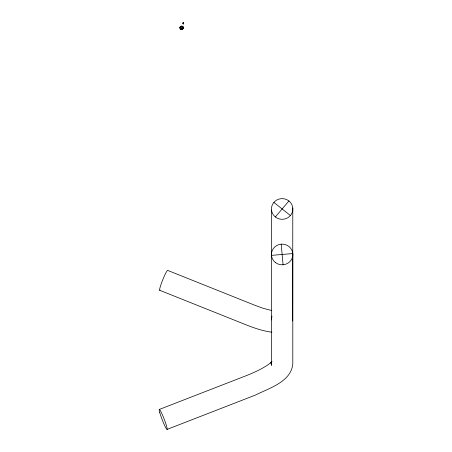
<?xml version="1.0" encoding="UTF-8"?>
<svg xmlns="http://www.w3.org/2000/svg" width="452" height="452" viewBox="0 0 452 452"><rect width="100%" height="100%" fill="white"/><g stroke="black" fill="none" stroke-linecap="round" stroke-linejoin="round"><path stroke-width="0.68" d="M271.477 209.971L271.466 365.335L271.59 362.657M292.794 207.954L292.698 320.965M271.477 319.948L271.923 316.106M183.218 23.34L183.128 23.351M183.071 23.447L183.472 23.425M271.494 362.453L271.963 361.284M183.393 22.679L183.393 23.866M275.336 216.954A10.707 10.345 0 0 0 292.698 210.649A10.707 10.345 0 0 0 278.37 199.281A10.707 10.345 0 0 0 275.336 216.954L288.93 200.97M271.675 361.702L270.403 363.052L271.72 362.029M182.438 27.018L182.744 26.719A1.582 1.531 0 0 1 182.744 28.883L182.438 28.572A1.147 1.107 0 0 0 182.438 27.018L182.438 27.001M271.601 362.103C264.352 367.928 255.787 371.776 247.238 375.284L159.302 409.45M181.15 26.99A0.949 0.921 0 0 0 181.15 28.583A0.949 0.921 0 0 0 182.574 27.787A0.949 0.921 0 0 0 181.15 26.99L180.8 28.244A0.949 0.904 7.5 0 0 181.376 28.674L181.873 28.674A0.949 0.904 -7.5 0 0 182.45 28.244L182.099 26.99M182.376 29.041L180.873 29.041A1.497 1.446 0 0 1 180.873 26.532A1.497 1.446 0 0 1 183.122 27.787A1.497 1.446 0 0 1 180.873 29.041M167.082 429.4L255.318 395.121C268.872 388.24 291.156 381.946 292.8 363.877L292.8 253.566L271.466 255.374M181.873 28.674L181.376 28.674M183.049 23.12L183.472 23.12M271.918 332.214C263.516 331.124 255.442 328.446 247.566 325.412L159.692 290.274M271.816 310.564L263.205 308.309L255.25 305.422L167.669 270.403A10.707 1.062 -68.2 0 0 162.24 281.104A10.707 1.062 -68.2 0 0 160.064 290.071M273.861 202.394L290.41 215.525M281.2 244.165L283.071 264.776M183.128 22.679L183.128 23.866M180.563 26.764A1.497 1.463 4.2 0 1 181.625 26.34A1.497 1.463 -4.2 0 1 182.687 26.764M183.472 22.6L183.049 22.6L183.049 23.945L183.472 23.945L183.472 22.6M275.251 262.392A10.707 10.345 0 0 0 292.681 256.267A10.707 10.345 0 0 0 278.472 244.752A10.707 10.345 0 0 0 275.251 262.392M159.799 412.744A10.707 1.034 68.8 0 0 166.715 429.197A10.707 1.034 68.8 0 0 163.059 416.337A10.707 1.034 68.8 0 0 159.799 412.744M180.873 28.984A1.497 1.446 0 0 0 183.122 27.73A1.497 1.446 0 0 0 180.873 26.476A1.497 1.446 0 0 0 180.873 28.984M180.789 29.131A1.672 1.616 0 0 0 183.297 27.73A1.672 1.616 0 0 0 180.789 26.335A1.672 1.616 0 0 0 180.789 29.131M180.789 29.171A1.672 1.616 0 0 0 183.297 27.775A1.672 1.616 0 0 0 180.789 26.38A1.672 1.616 0 0 0 180.789 29.171"/></g></svg>
